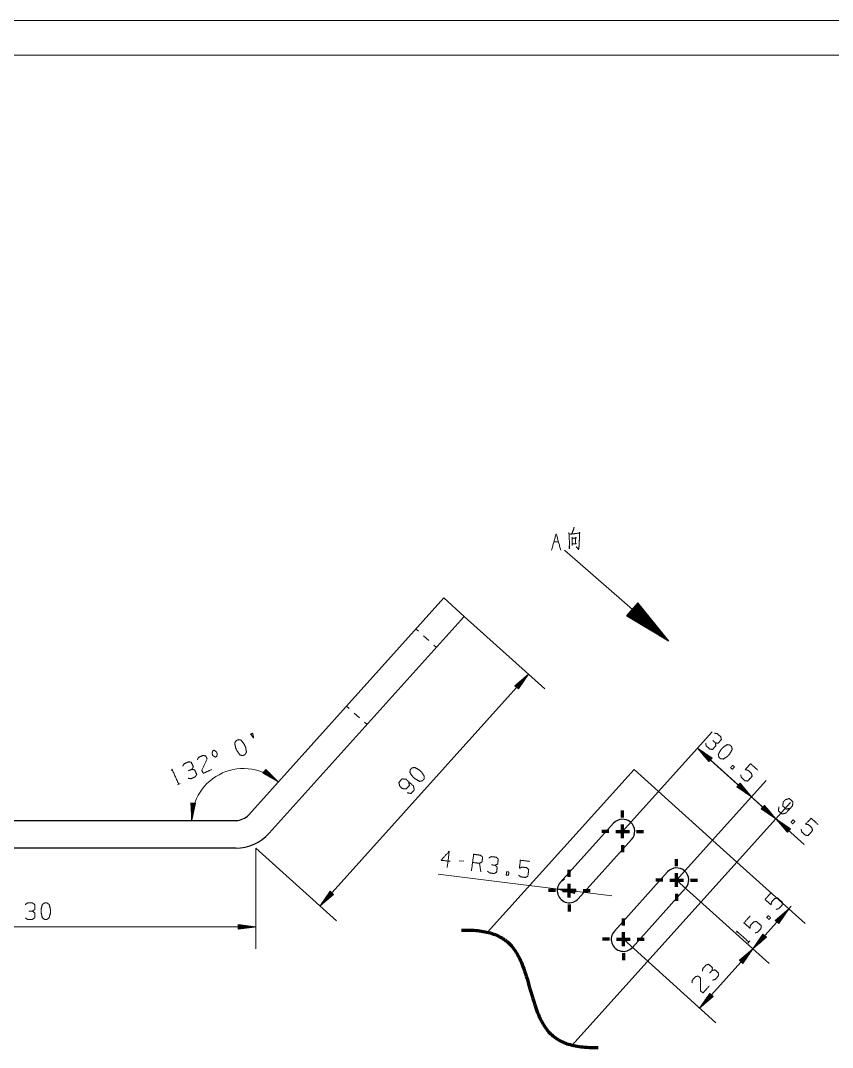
# Model space of a CAD drawing. Header units: millimetres. Extents: x 0 to 420, y 0 to 297.
# Drawn here: x 211.8 to 329.1, y 148.7 to 297 of the extents above; entities that cross this region are included whole.
import ezdxf

# ---------------------------------------------------------------- set-up
doc = ezdxf.new("R2010")
doc.units = ezdxf.units.MM
doc.layers.add('1', color=7, linetype='Continuous', true_color=0xffffff)

msp = doc.modelspace()

# ---------------------------------------------------------------- linework, layer by layer
at = {"layer": '1', "color": 132, "linetype": 'Continuous', "lineweight": 18}
for p, q in [((420, 297), (0, 297)), ((415, 292), (25, 292))]:
    msp.add_line(p, q, dxfattribs=at)
at = {"layer": '1', "color": 95, "linetype": 'Continuous', "lineweight": 18}
for p, q in [((288.87, 221.72), (289.54, 221.72)), ((234.47, 186.66), (234.86, 186.83)), ((275.86, 175.61), (275.19, 175.69)), ((278.3, 174.09), (278.12, 175.32)), ((316.89, 163.8), (317.18, 164.11))]:
    msp.add_line(p, q, dxfattribs=at)
at = {"layer": '1', "color": 13, "linetype": 'Continuous', "lineweight": 18}
for p, q in [((290.38, 220.52), (305.46, 207.39)), ((300.99, 212.92), (299.37, 211.05)), ((300.21, 212.02), (305.27, 207.61)), ((300.25, 212.06), (305.09, 207.84)), ((300.28, 212.1), (304.91, 208.07)), ((300.31, 212.14), (304.72, 208.3)), ((300.35, 212.18), (304.54, 208.52)), ((300.38, 212.21), (304.35, 208.75)), ((300.41, 212.25), (304.17, 208.98)), ((300.45, 212.29), (303.99, 209.21)), ((300.48, 212.33), (303.8, 209.43)), ((300.51, 212.37), (303.62, 209.66)), ((300.55, 212.41), (303.43, 209.89)), ((300.58, 212.44), (303.25, 210.12)), ((300.61, 212.48), (303.07, 210.34)), ((300.65, 212.52), (302.88, 210.57)), ((300.68, 212.56), (302.7, 210.8)), ((300.71, 212.6), (302.51, 211.03)), ((300.75, 212.64), (302.33, 211.26)), ((300.78, 212.67), (302.15, 211.48)), ((300.81, 212.71), (301.96, 211.71)), ((300.85, 212.75), (301.78, 211.94)), ((300.88, 212.79), (301.6, 212.17)), ((300.91, 212.83), (301.41, 212.39)), ((300.95, 212.87), (301.23, 212.62)), ((300.98, 212.9), (301.04, 212.85)), ((300.98, 212.9), (301.04, 212.85)), ((305.46, 207.39), (300.99, 212.92)), ((275.93, 210.95), (287.55, 200.49)), ((299.37, 211.05), (305.46, 207.39)), ((299.38, 211.07), (299.44, 211.01)), ((299.38, 211.07), (299.44, 211.01)), ((299.41, 211.1), (299.69, 210.86)), ((299.44, 211.14), (299.94, 210.71)), ((299.48, 211.18), (300.19, 210.56)), ((299.51, 211.22), (300.44, 210.41)), ((299.54, 211.26), (300.7, 210.25)), ((299.58, 211.3), (300.95, 210.1)), ((299.61, 211.33), (301.2, 209.95)), ((299.64, 211.37), (301.45, 209.8)), ((299.68, 211.41), (301.7, 209.65)), ((299.71, 211.45), (301.95, 209.5)), ((299.74, 211.49), (302.2, 209.35)), ((299.78, 211.52), (302.45, 209.2)), ((299.81, 211.56), (302.7, 209.05)), ((299.84, 211.6), (302.95, 208.9)), ((299.88, 211.64), (303.2, 208.75)), ((299.91, 211.68), (303.45, 208.59)), ((299.95, 211.72), (303.7, 208.44)), ((299.98, 211.75), (303.95, 208.29)), ((300.01, 211.79), (304.2, 208.14)), ((300.05, 211.83), (304.45, 207.99)), ((300.08, 211.87), (304.71, 207.84)), ((300.11, 211.91), (304.96, 207.69)), ((300.15, 211.95), (305.21, 207.54)), ((300.18, 211.98), (305.46, 207.39)), ((300.18, 211.98), (305.46, 207.39)), ((255.08, 169.17), (285.19, 202.61)), ((285.19, 202.61), (283.24, 200.95)), ((283.36, 200.84), (284.16, 201.73)), ((283.4, 200.81), (284.45, 201.98)), ((283.44, 200.77), (284.75, 202.23)), ((283.47, 200.74), (285.04, 202.48)), ((283.51, 200.71), (285.08, 202.45)), ((283.55, 200.67), (284.86, 202.13)), ((283.59, 200.64), (284.64, 201.81)), ((283.74, 200.5), (285.19, 202.61)), ((283.24, 200.95), (283.74, 200.5)), ((283.25, 200.94), (283.27, 200.97)), ((283.25, 200.94), (283.27, 200.97)), ((283.29, 200.91), (283.57, 201.22)), ((283.32, 200.88), (283.86, 201.47)), ((283.63, 200.6), (284.42, 201.49)), ((283.66, 200.57), (284.2, 201.17)), ((283.7, 200.54), (283.98, 200.85)), ((283.74, 200.5), (283.76, 200.52)), ((283.74, 200.5), (283.76, 200.52)), ((298.8, 179.93), (311.74, 194.31)), ((311.73, 190.5), (309.62, 191.95)), ((309.62, 191.95), (311.28, 190)), ((309.62, 191.95), (320.95, 181.75)), ((311.49, 190.23), (309.75, 191.8)), ((311.52, 190.27), (309.78, 191.84)), ((311.46, 190.19), (310, 191.51)), ((311.56, 190.31), (310.1, 191.62)), ((311.59, 190.34), (310.42, 191.4)), ((311.42, 190.16), (310.25, 191.21)), ((311.39, 190.12), (310.5, 190.91)), ((311.63, 190.38), (310.74, 191.18)), ((311.35, 190.08), (310.76, 190.62)), ((311.32, 190.04), (311.01, 190.32)), ((311.66, 190.42), (311.06, 190.96)), ((311.29, 190), (311.26, 190.03)), ((311.29, 190), (311.26, 190.03)), ((311.28, 190), (311.73, 190.5)), ((311.69, 190.46), (311.38, 190.74)), ((325.04, 178.06), (311.52, 190.23)), ((311.73, 190.5), (311.7, 190.52)), ((311.73, 190.5), (311.7, 190.52)), ((247.23, 188.89), (246.82, 188.35)), ((246.82, 188.35), (249.05, 187.08)), ((246.83, 188.36), (246.85, 188.34)), ((246.83, 188.36), (246.85, 188.34)), ((246.86, 188.4), (247.19, 188.14)), ((246.89, 188.44), (247.53, 187.95)), ((246.92, 188.48), (247.87, 187.76)), ((246.95, 188.52), (248.21, 187.57)), ((246.98, 188.56), (248.54, 187.37)), ((247.01, 188.6), (248.88, 187.18)), ((247.04, 188.64), (248.91, 187.22)), ((247.07, 188.68), (248.64, 187.49)), ((247.1, 188.72), (248.36, 187.77)), ((247.13, 188.76), (248.08, 188.04)), ((247.17, 188.8), (247.81, 188.32)), ((247.2, 188.84), (247.53, 188.59)), ((249.05, 187.08), (247.23, 188.89)), ((247.23, 188.88), (247.25, 188.86)), ((247.23, 188.88), (247.25, 188.86)), ((306.6, 172.91), (319.55, 187.28)), ((315.76, 186.87), (315.31, 186.37)), ((315.72, 186.83), (316.03, 186.55)), ((315.76, 186.87), (315.78, 186.85)), ((315.76, 186.87), (315.78, 186.85)), ((317.42, 184.92), (315.76, 186.87)), ((315.31, 186.38), (315.34, 186.36)), ((315.31, 186.38), (315.34, 186.36)), ((315.31, 186.37), (317.42, 184.92)), ((315.35, 186.42), (315.66, 186.14)), ((315.38, 186.45), (315.98, 185.92)), ((315.42, 186.49), (316.3, 185.7)), ((315.45, 186.53), (316.62, 185.47)), ((315.48, 186.57), (316.94, 185.25)), ((315.52, 186.6), (317.26, 185.03)), ((315.55, 186.64), (317.3, 185.07)), ((315.59, 186.68), (317.04, 185.37)), ((315.62, 186.72), (316.79, 185.66)), ((315.65, 186.76), (316.54, 185.96)), ((315.69, 186.79), (316.28, 186.26)), ((236.42, 184.07), (236.42, 184.04)), ((236.42, 184.07), (236.42, 184.04)), ((236.42, 184.07), (236.54, 181.51)), ((237.08, 184.02), (236.42, 184.07)), ((236.47, 184.07), (236.44, 183.65)), ((236.52, 184.06), (236.45, 183.26)), ((236.57, 184.06), (236.47, 182.87)), ((236.62, 184.05), (236.49, 182.48)), ((236.67, 184.05), (236.51, 182.1)), ((236.72, 184.05), (236.53, 181.71)), ((236.54, 181.51), (237.08, 184.02)), ((236.77, 184.04), (236.58, 181.7)), ((236.83, 184.04), (236.66, 182.08)), ((236.88, 184.03), (236.74, 182.46)), ((236.93, 184.03), (236.83, 182.84)), ((236.98, 184.02), (236.91, 183.22)), ((237.03, 184.02), (236.99, 183.6)), ((237.08, 184.02), (237.08, 183.98)), ((237.08, 184.02), (237.08, 183.98)), ((315.32, 175.49), (323.08, 184.1)), ((315.32, 175.49), (323.08, 184.1)), ((319.29, 183.69), (318.84, 183.2)), ((318.84, 183.2), (318.87, 183.18)), ((318.84, 183.2), (318.87, 183.18)), ((318.84, 183.2), (320.95, 181.75)), ((318.88, 183.24), (319.19, 182.96)), ((318.91, 183.27), (319.51, 182.74)), ((318.95, 183.31), (319.83, 182.52)), ((318.98, 183.35), (320.15, 182.3)), ((319.01, 183.39), (320.47, 182.08)), ((319.05, 183.43), (320.79, 181.86)), ((319.08, 183.46), (320.83, 181.89)), ((319.12, 183.5), (320.57, 182.19)), ((319.15, 183.54), (320.32, 182.49)), ((319.18, 183.58), (320.07, 182.78)), ((319.22, 183.61), (319.81, 183.08)), ((319.25, 183.65), (319.56, 183.37)), ((319.29, 183.69), (319.31, 183.67)), ((319.29, 183.69), (319.31, 183.67)), ((320.95, 181.75), (319.29, 183.69)), ((323.06, 180.29), (320.95, 181.75)), ((320.95, 181.75), (322.62, 179.8)), ((322.82, 180.03), (321.08, 181.6)), ((322.86, 180.06), (321.11, 181.63)), ((322.79, 179.99), (321.33, 181.3)), ((322.89, 180.1), (321.43, 181.41)), ((322.75, 179.95), (321.58, 181.01)), ((322.92, 180.14), (321.75, 181.19)), ((322.96, 180.18), (322.07, 180.97)), ((322.72, 179.91), (321.84, 180.71)), ((322.69, 179.88), (322.09, 180.41)), ((322.65, 179.84), (322.34, 180.12)), ((322.99, 180.22), (322.4, 180.75)), ((322.62, 179.8), (322.6, 179.82)), ((322.62, 179.8), (322.6, 179.82)), ((322.62, 179.8), (323.06, 180.29)), ((323.03, 180.25), (322.72, 180.53)), ((323.06, 180.29), (323.04, 180.31)), ((323.06, 180.29), (323.04, 180.31)), ((245.81, 177.51), (257.44, 167.04)), ((245.81, 177.51), (245.81, 162.96)), ((315.32, 175.49), (325.17, 166.61)), ((297.24, 170.61), (272.14, 173.76)), ((306.6, 172.91), (319.98, 160.85)), ((306.6, 172.91), (319.98, 160.85)), ((256.53, 171.28), (255.08, 169.17)), ((255.08, 169.17), (257.03, 170.83)), ((256.76, 171.07), (255.19, 169.33)), ((256.8, 171.04), (255.23, 169.29)), ((256.72, 171.11), (255.41, 169.65)), ((256.84, 171), (255.53, 169.55)), ((256.69, 171.14), (255.63, 169.97)), ((256.88, 170.97), (255.82, 169.8)), ((256.65, 171.17), (255.85, 170.29)), ((256.61, 171.21), (256.07, 170.61)), ((256.91, 170.94), (256.12, 170.05)), ((256.57, 171.24), (256.29, 170.93)), ((256.95, 170.9), (256.41, 170.31)), ((256.54, 171.28), (256.51, 171.25)), ((256.54, 171.28), (256.51, 171.25)), ((257.03, 170.83), (256.53, 171.28)), ((256.99, 170.87), (256.71, 170.56)), ((257.03, 170.83), (257.01, 170.81)), ((257.03, 170.83), (257.01, 170.81)), ((291.93, 171.62), (289.37, 171.6)), ((289.37, 171.6), (291.85, 170.95)), ((291.88, 171.26), (289.55, 171.55)), ((291.89, 171.31), (289.56, 171.6)), ((291.88, 171.21), (289.93, 171.46)), ((291.9, 171.36), (289.95, 171.61)), ((291.87, 171.16), (290.31, 171.36)), ((291.9, 171.41), (290.34, 171.61)), ((291.86, 171.11), (290.68, 171.26)), ((291.91, 171.46), (290.73, 171.61)), ((291.86, 171.06), (291.06, 171.16)), ((291.92, 171.51), (291.12, 171.61)), ((291.85, 171.01), (291.44, 171.06)), ((291.92, 171.56), (291.51, 171.62)), ((291.85, 170.96), (291.81, 170.96)), ((291.85, 170.96), (291.81, 170.96)), ((291.85, 170.95), (291.93, 171.62)), ((291.93, 171.61), (291.9, 171.62)), ((291.93, 171.61), (291.9, 171.62)), ((323.16, 169.12), (317.28, 162.59)), ((322.81, 168.74), (320.86, 167.07)), ((320.94, 167), (321.48, 167.6)), ((320.98, 166.97), (321.77, 167.85)), ((321.02, 166.94), (322.07, 168.11)), ((321.05, 166.9), (322.37, 168.36)), ((321.09, 166.87), (322.66, 168.61)), ((321.13, 166.83), (322.7, 168.58)), ((321.17, 166.8), (322.48, 168.26)), ((321.21, 166.77), (322.26, 167.94)), ((321.24, 166.73), (322.04, 167.62)), ((321.36, 166.63), (322.81, 168.74)), ((180.81, 166.13), (245.81, 166.13)), ((243.27, 166.47), (243.27, 165.8)), ((245.81, 166.13), (243.27, 166.47)), ((243.27, 166.46), (243.31, 166.46)), ((243.27, 166.46), (243.31, 166.46)), ((243.27, 166.41), (243.69, 166.41)), ((243.27, 166.36), (244.08, 166.36)), ((243.27, 166.31), (244.46, 166.31)), ((243.27, 166.26), (244.85, 166.26)), ((243.27, 166.21), (245.24, 166.21)), ((243.27, 166.16), (245.62, 166.16)), ((243.27, 165.8), (245.81, 166.13)), ((243.27, 166.11), (245.62, 166.11)), ((320.86, 167.07), (321.36, 166.63)), ((320.87, 167.07), (320.89, 167.1)), ((320.87, 167.07), (320.89, 167.1)), ((320.9, 167.04), (321.18, 167.35)), ((321.28, 166.7), (321.82, 167.3)), ((321.32, 166.66), (321.6, 166.97)), ((321.36, 166.63), (321.38, 166.65)), ((321.36, 166.63), (321.38, 166.65)), ((243.27, 166.05), (245.24, 166.05)), ((243.27, 166), (244.85, 166)), ((243.27, 165.95), (244.46, 165.95)), ((243.27, 165.9), (244.08, 165.9)), ((243.27, 165.85), (243.69, 165.85)), ((243.27, 165.8), (243.31, 165.8)), ((243.27, 165.8), (243.31, 165.8)), ((319.08, 165.09), (317.62, 162.98)), ((317.62, 162.98), (319.57, 164.64)), ((319.31, 164.88), (317.74, 163.14)), ((319.34, 164.85), (317.77, 163.11)), ((319.27, 164.92), (317.96, 163.46)), ((319.38, 164.82), (318.07, 163.36)), ((319.23, 164.95), (318.18, 163.78)), ((319.42, 164.78), (318.36, 163.61)), ((319.19, 164.99), (318.4, 164.1)), ((319.15, 165.02), (318.62, 164.42)), ((319.46, 164.75), (318.66, 163.86)), ((319.12, 165.05), (318.84, 164.74)), ((319.49, 164.71), (318.96, 164.12)), ((319.08, 165.09), (319.06, 165.06)), ((319.08, 165.09), (319.06, 165.06)), ((319.57, 164.64), (319.08, 165.09)), ((319.53, 164.68), (319.25, 164.37)), ((319.57, 164.65), (319.55, 164.62)), ((319.57, 164.65), (319.55, 164.62)), ((298.91, 164.36), (312.29, 152.31)), ((309.93, 154.43), (317.62, 162.98)), ((317.62, 162.98), (315.68, 161.32)), ((315.76, 161.24), (316.29, 161.84)), ((315.79, 161.21), (316.59, 162.09)), ((315.83, 161.18), (316.88, 162.35)), ((315.87, 161.14), (317.18, 162.6)), ((315.91, 161.11), (317.48, 162.85)), ((315.94, 161.07), (317.51, 162.82)), ((315.98, 161.04), (317.29, 162.5)), ((316.02, 161.01), (317.07, 162.18)), ((316.06, 160.97), (316.85, 161.86)), ((316.17, 160.87), (317.62, 162.98)), ((315.68, 161.31), (315.7, 161.34)), ((315.68, 161.31), (315.7, 161.34)), ((315.68, 161.32), (316.17, 160.87)), ((315.72, 161.28), (316, 161.59)), ((316.1, 160.94), (316.63, 161.54)), ((316.13, 160.9), (316.41, 161.22)), ((316.17, 160.87), (316.19, 160.89)), ((316.17, 160.87), (316.19, 160.89)), ((311.38, 156.54), (309.93, 154.43)), ((309.93, 154.43), (311.88, 156.1)), ((311.61, 156.34), (310.04, 154.59)), ((311.65, 156.3), (310.08, 154.56)), ((311.57, 156.37), (310.26, 154.91)), ((311.69, 156.27), (310.37, 154.81)), ((311.54, 156.41), (310.48, 155.23)), ((311.72, 156.24), (310.67, 155.06)), ((311.5, 156.44), (310.7, 155.56)), ((311.46, 156.47), (310.92, 155.88)), ((311.76, 156.2), (310.97, 155.32)), ((311.42, 156.51), (311.14, 156.2)), ((311.8, 156.17), (311.26, 155.57)), ((311.38, 156.54), (311.36, 156.52)), ((311.38, 156.54), (311.36, 156.52)), ((311.88, 156.1), (311.38, 156.54)), ((311.84, 156.13), (311.56, 155.82)), ((311.87, 156.1), (311.85, 156.08)), ((311.87, 156.1), (311.85, 156.08))]:
    msp.add_line(p, q, dxfattribs=at)
at = {"layer": '1', "color": 30, "linetype": 'Continuous', "lineweight": 25}
for p, q in [((244.78, 182.34), (272.95, 213.63)), ((272.95, 213.63), (275.93, 210.95)), ((275.93, 210.95), (247.75, 179.66)), ((300.45, 188.87), (279.29, 165.37)), ((315.32, 175.49), (300.45, 188.87)), ((181.79, 181.51), (242.92, 181.51)), ((297.5, 181.1), (289.8, 172.56)), ((292.4, 170.21), (300.1, 178.76)), ((242.92, 177.51), (181.79, 177.51)), ((315.32, 175.49), (291.53, 149.06)), ((305.3, 174.08), (297.61, 165.53)), ((300.21, 163.19), (307.9, 171.73))]:
    msp.add_line(p, q, dxfattribs=at)
at = {"layer": '1', "color": 43, "linetype": 'Continuous', "lineweight": 18}
for p, q in [((269.31, 208.84), (268.94, 209.17)), ((270.8, 207.5), (270.05, 208.17)), ((271.91, 206.5), (271.54, 206.83)), ((258.9, 198.02), (259.27, 197.69)), ((260.02, 197.02), (260.76, 196.35)), ((261.5, 195.68), (261.87, 195.35))]:
    msp.add_line(p, q, dxfattribs=at)
at = {"layer": '1', "color": 252, "linetype": 'Continuous', "lineweight": 70}
for p, q in [((298.8, 181.93), (298.8, 182.93)), ((298.8, 178.93), (298.8, 180.93)), ((296.8, 179.93), (295.8, 179.93)), ((297.8, 179.93), (299.8, 179.93)), ((300.8, 179.93), (301.8, 179.93)), ((298.8, 177.93), (298.8, 176.93)), ((306.6, 174.91), (306.6, 175.91)), ((291.1, 173.38), (291.1, 174.38)), ((306.6, 171.91), (306.6, 173.91)), ((291.1, 170.38), (291.1, 172.38)), ((304.6, 172.91), (303.6, 172.91)), ((305.6, 172.91), (307.6, 172.91)), ((308.6, 172.91), (309.6, 172.91)), ((289.1, 171.38), (288.1, 171.38)), ((290.1, 171.38), (292.1, 171.38)), ((293.1, 171.38), (294.1, 171.38)), ((306.6, 170.91), (306.6, 169.91)), ((291.1, 169.38), (291.1, 168.38)), ((298.91, 166.36), (298.91, 167.36)), ((298.91, 163.36), (298.91, 165.36)), ((296.91, 164.36), (295.91, 164.36)), ((297.91, 164.36), (299.91, 164.36)), ((300.91, 164.36), (301.91, 164.36)), ((298.91, 162.36), (298.91, 161.36))]:
    msp.add_line(p, q, dxfattribs=at)
at = {"layer": '1', "color": 6, "linetype": 'Continuous', "lineweight": 70}
for p, q in [((275.54, 165.68), (275.85, 165.69)), ((275.85, 165.69), (276.15, 165.69)), ((276.15, 165.69), (276.45, 165.69)), ((276.45, 165.69), (276.75, 165.69)), ((276.75, 165.69), (277.04, 165.68)), ((277.04, 165.68), (277.32, 165.66)), ((277.32, 165.66), (277.6, 165.64)), ((277.6, 165.64), (277.87, 165.61)), ((277.87, 165.61), (278.14, 165.58)), ((278.14, 165.58), (278.41, 165.54)), ((278.41, 165.54), (278.67, 165.5)), ((278.67, 165.5), (278.93, 165.45)), ((278.93, 165.45), (279.19, 165.39)), ((279.19, 165.39), (279.43, 165.33)), ((279.43, 165.33), (279.68, 165.27)), ((279.68, 165.27), (279.92, 165.19)), ((279.92, 165.19), (280.15, 165.11)), ((280.15, 165.11), (280.38, 165.03)), ((280.38, 165.03), (280.6, 164.93)), ((280.6, 164.93), (280.82, 164.84)), ((280.82, 164.84), (281.03, 164.73)), ((281.03, 164.73), (281.23, 164.62)), ((281.23, 164.62), (281.43, 164.5)), ((281.43, 164.5), (281.61, 164.39)), ((281.61, 164.39), (281.79, 164.27)), ((281.79, 164.27), (281.95, 164.14)), ((281.95, 164.14), (282.12, 164.01)), ((282.12, 164.01), (282.27, 163.87)), ((282.27, 163.87), (282.43, 163.73)), ((282.43, 163.73), (282.59, 163.56)), ((282.59, 163.56), (282.74, 163.39)), ((282.74, 163.39), (282.89, 163.21)), ((282.89, 163.21), (283.03, 163.03)), ((283.03, 163.03), (283.17, 162.84)), ((283.17, 162.84), (283.3, 162.65)), ((283.3, 162.65), (283.43, 162.45)), ((283.43, 162.45), (283.55, 162.25)), ((283.55, 162.25), (283.67, 162.04)), ((283.67, 162.04), (283.8, 161.78)), ((283.8, 161.78), (283.93, 161.52)), ((283.93, 161.52), (284.05, 161.26)), ((284.05, 161.26), (284.17, 160.98)), ((284.17, 160.98), (284.28, 160.71)), ((284.28, 160.71), (284.39, 160.43)), ((284.39, 160.43), (284.52, 160.08)), ((284.52, 160.08), (284.64, 159.73)), ((284.64, 159.73), (284.76, 159.38)), ((284.76, 159.38), (284.88, 159.02)), ((284.88, 159.02), (284.99, 158.66)), ((284.99, 158.66), (285.13, 158.18)), ((285.13, 158.18), (285.27, 157.7)), ((285.27, 157.7), (285.41, 157.21)), ((285.41, 157.21), (285.54, 156.75)), ((285.54, 156.75), (285.68, 156.28)), ((285.68, 156.28), (285.82, 155.81)), ((285.82, 155.81), (285.96, 155.35)), ((285.96, 155.35), (286.11, 154.9)), ((286.11, 154.9), (286.21, 154.6)), ((286.21, 154.6), (286.31, 154.31)), ((286.31, 154.31), (286.41, 154.03)), ((286.41, 154.03), (286.52, 153.74)), ((286.52, 153.74), (286.64, 153.47)), ((286.64, 153.47), (286.76, 153.19)), ((286.76, 153.19), (286.86, 152.96)), ((286.86, 152.96), (286.97, 152.74)), ((286.97, 152.74), (287.08, 152.52)), ((287.08, 152.52), (287.2, 152.3)), ((287.2, 152.3), (287.32, 152.09)), ((287.32, 152.09), (287.45, 151.89)), ((287.45, 151.89), (287.58, 151.69)), ((287.58, 151.69), (287.7, 151.51)), ((287.7, 151.51), (287.83, 151.34)), ((287.83, 151.34), (287.96, 151.17)), ((287.96, 151.17), (288.1, 151.01)), ((288.1, 151.01), (288.24, 150.85)), ((288.24, 150.85), (288.39, 150.7)), ((288.39, 150.7), (288.56, 150.55)), ((288.56, 150.55), (288.73, 150.4)), ((288.73, 150.4), (288.91, 150.26)), ((288.91, 150.26), (289.09, 150.12)), ((289.09, 150.12), (289.28, 149.99)), ((289.28, 149.99), (289.48, 149.87)), ((289.48, 149.87), (289.67, 149.76)), ((289.67, 149.76), (289.88, 149.65)), ((289.88, 149.65), (290.09, 149.55)), ((290.09, 149.55), (290.31, 149.46)), ((290.31, 149.46), (290.53, 149.37)), ((290.53, 149.37), (290.76, 149.28)), ((290.76, 149.28), (291, 149.21)), ((291, 149.21), (291.24, 149.14)), ((291.24, 149.14), (291.48, 149.07)), ((291.48, 149.07), (291.73, 149.01)), ((291.73, 149.01), (291.99, 148.96)), ((291.99, 148.96), (292.25, 148.91)), ((292.25, 148.91), (292.52, 148.87)), ((292.52, 148.87), (292.79, 148.84)), ((292.79, 148.84), (293.06, 148.81)), ((293.06, 148.81), (293.35, 148.78)), ((293.35, 148.78), (293.63, 148.76)), ((293.63, 148.76), (293.95, 148.75)), ((293.95, 148.75), (294.27, 148.74)), ((294.27, 148.74), (294.6, 148.73)), ((294.6, 148.73), (294.94, 148.74)), ((294.94, 148.74), (295.28, 148.75))]:
    msp.add_line(p, q, dxfattribs=at)
at = {"layer": '1', "color": 13, "linetype": 'Continuous', "lineweight": 18}
for centre, radius, start, end in [((244.03, 181.51), 7.5, 48, 180), ((291.1, 171.38), 1.75, 111.7121, 138)]:
    msp.add_arc(centre, radius, start, end, dxfattribs=at)
at = {"layer": '1', "color": 30, "linetype": 'Continuous', "lineweight": 25}
for centre, radius, start, end in [((242.92, 184.01), 2.5, 270, 318), ((298.8, 179.93), 1.75, 318, 138), ((242.92, 184.01), 6.5, 270, 318), ((306.6, 172.91), 1.75, 318, 138), ((291.1, 171.38), 1.75, 138, 318), ((298.91, 164.36), 1.75, 138, 318)]:
    msp.add_arc(centre, radius, start, end, dxfattribs=at)
at = {"layer": '1', "color": 95, "linetype": 'Continuous', "lineweight": 18}
for points, knots in [([(288.53, 220.52), (289.2, 222.9), (289.87, 220.52)], [0, 0, 0.500001, 1, 1]), ([(291.02, 223.1), (291.07, 222.8), (291.11, 221.75), (291.11, 220.72), (291.07, 220.95), (291.09, 221.15)], [0, 0, 0.108439, 0.482378, 0.847352, 0.928486, 1, 1]), ([(291.09, 222.82), (292.56, 223), (292.65, 223.05), (292.56, 223.12), (292.56, 222.5), (292.54, 221.75), (292.52, 221.3), (292.49, 220.95), (292.45, 220.72), (292.42, 220.6), (292.33, 220.77), (292.1, 221.02), (292.44, 220.7)], [0, 0, 0.282358, 0.301766, 0.323876, 0.443311, 0.586659, 0.672711, 0.739961, 0.783526, 0.808324, 0.845823, 0.910688, 1, 1]), ([(291.78, 223.85), (291.76, 223.65), (291.45, 222.87)], [0, 0, 0.193815, 1, 1]), ([(291.48, 222.42), (291.52, 222.17), (291.53, 221.45), (291.53, 221.2), (291.52, 221.4), (291.53, 221.45), (292.1, 221.47), (291.98, 221.5), (292.03, 222.4), (292.1, 222.32), (291.53, 222.22)], [0, 0, 0.06734, 0.26048, 0.327155, 0.38067, 0.394809, 0.545635, 0.579248, 0.819513, 0.846994, 1, 1]), ([(244.24, 191.01), (244.45, 191.37), (244.32, 192.08), (244.13, 192.52), (243.67, 193.11), (243.27, 193.18), (242.97, 193.04), (242.75, 192.7), (242.89, 191.96), (243.1, 191.54), (243.53, 190.96), (243.93, 190.87), (244.24, 191.01)], [0, 0, 0.067526, 0.183972, 0.260584, 0.380944, 0.446141, 0.500306, 0.565504, 0.685865, 0.762528, 0.878311, 0.945835, 1, 1]), ([(245.49, 193.4), (245.05, 193.97), (245.35, 194.1), (245.49, 193.4)], [0, 0, 0.406595, 0.595725, 1, 1]), ([(310.8, 192.66), (310.88, 192.28), (311.39, 191.82), (311.79, 191.76), (312.28, 192.3), (312.2, 192.71), (311.82, 193.06)], [0, 0, 0.124119, 0.343688, 0.472446, 0.703376, 0.836731, 1, 1]), ([(312.2, 192.71), (312.6, 192.66), (313.08, 193.19), (312.98, 193.59), (312.47, 194.05), (312.07, 194.1)], [0, 0, 0.153874, 0.429851, 0.583732, 0.846126, 1, 1]), ([(239.95, 190.66), (240.16, 190.75), (240.23, 191.13), (240.09, 191.43), (239.77, 191.64), (239.56, 191.55), (239.48, 191.16), (239.61, 190.86), (239.95, 190.66)], [0, 0, 0.085683, 0.230396, 0.351581, 0.496295, 0.581975, 0.730394, 0.851579, 1, 1]), ([(312.95, 190.42), (313.37, 190.38), (313.97, 190.78), (314.29, 191.13), (314.64, 191.79), (314.54, 192.18), (314.29, 192.41), (313.89, 192.46), (313.28, 192.04), (312.97, 191.68), (312.62, 191.05), (312.71, 190.64), (312.95, 190.42)], [0, 0, 0.067524, 0.18397, 0.260583, 0.380942, 0.446139, 0.500303, 0.565501, 0.685862, 0.762527, 0.878308, 0.945834, 1, 1]), ([(236.56, 188.9), (236.78, 189.25), (236.48, 189.91), (236.09, 189.98), (235.46, 189.7), (235.24, 189.35)], [0, 0, 0.153872, 0.429853, 0.583725, 0.846124, 1, 1]), ([(237.34, 190.29), (237.54, 190.62), (238.17, 190.9), (238.56, 190.83), (238.76, 190.4), (238, 188.75), (238.21, 188.32), (239.44, 188.87)], [0, 0, 0.069693, 0.192978, 0.265273, 0.350227, 0.67474, 0.759752, 1, 1]), ([(233.65, 188.67), (233.7, 188.91), (234.67, 186.74)], [0, 0, 0.093487, 1, 1]), ([(236.04, 187.6), (236.42, 187.53), (237.05, 187.81), (237.27, 188.15), (236.97, 188.81), (236.56, 188.9), (236.1, 188.69)], [0, 0, 0.124119, 0.343686, 0.472445, 0.703377, 0.836729, 1, 1]), ([(270.11, 187.49), (270.14, 187.9), (269.74, 188.5), (269.39, 188.82), (268.73, 189.17), (268.34, 189.08), (268.12, 188.83), (268.06, 188.43), (268.48, 187.81), (268.84, 187.51), (269.47, 187.15), (269.88, 187.24), (270.11, 187.49)], [0, 0, 0.067524, 0.18397, 0.260583, 0.380942, 0.446139, 0.500303, 0.565501, 0.685862, 0.762527, 0.878308, 0.945834, 1, 1]), ([(314.4, 189.12), (314.65, 188.89), (314.96, 189.25), (314.71, 189.47), (314.4, 189.12)], [0, 0, 0.207087, 0.5, 0.707087, 1, 1]), ([(315.86, 188.1), (315.96, 187.71), (316.47, 187.25), (316.87, 187.19), (317.51, 187.9), (317.42, 188.31), (316.91, 188.77), (316.51, 188.83), (317.3, 189.7), (318.31, 188.79)], [0, 0, 0.062227, 0.168345, 0.230573, 0.376817, 0.441266, 0.547383, 0.60961, 0.79049, 1, 1]), ([(267.67, 185.5), (268.24, 185.41), (268.7, 185.93), (268.57, 186.49), (267.51, 187.45), (266.94, 187.52), (266.47, 187), (266.61, 186.45), (266.96, 186.12), (267.53, 186.05), (267.99, 186.56), (267.87, 187.13)], [0, 0, 0.076856, 0.169526, 0.247727, 0.439295, 0.517498, 0.610168, 0.687026, 0.750925, 0.829129, 0.921796, 1, 1]), ([(321.39, 183.46), (321.3, 182.9), (321.82, 182.44), (322.38, 182.57), (323.34, 183.62), (323.41, 184.2), (322.89, 184.66), (322.34, 184.52), (322.01, 184.18), (321.94, 183.6), (322.45, 183.14), (323.02, 183.27)], [0, 0, 0.076856, 0.169526, 0.24773, 0.439296, 0.517499, 0.610168, 0.687027, 0.750926, 0.829129, 0.921796, 1, 1]), ([(323.13, 181.26), (323.38, 181.03), (323.7, 181.38), (323.45, 181.61), (323.13, 181.26)], [0, 0, 0.207092, 0.5, 0.707092, 1, 1]), ([(324.59, 180.24), (324.69, 179.85), (325.2, 179.39), (325.6, 179.33), (326.24, 180.04), (326.15, 180.45), (325.64, 180.91), (325.24, 180.97), (326.03, 181.84), (327.04, 180.93)], [0, 0, 0.062228, 0.168344, 0.230572, 0.376815, 0.441265, 0.54738, 0.609608, 0.790489, 1, 1]), ([(273.9, 175.6), (272.57, 175.77), (273.75, 177.06), (273.45, 174.7)], [0, 0, 0.245871, 0.565295, 1, 1]), ([(276.97, 174.26), (277.27, 176.62), (278.27, 176.49), (278.57, 176.23), (278.48, 175.51), (278.12, 175.32), (277.12, 175.45)], [0, 0, 0.400951, 0.571032, 0.639278, 0.761673, 0.829918, 1, 1]), ([(279.26, 174.2), (279.55, 173.94), (280.23, 173.85), (280.59, 174.03), (280.68, 174.75), (280.38, 175.04), (279.87, 175.1)], [0, 0, 0.124124, 0.343693, 0.472449, 0.703378, 0.836735, 1, 1]), ([(280.38, 175.04), (280.74, 175.22), (280.83, 175.94), (280.52, 176.21), (279.84, 176.29), (279.48, 176.11)], [0, 0, 0.153874, 0.429851, 0.583726, 0.846126, 1, 1]), ([(283.76, 173.63), (284.06, 173.37), (284.75, 173.28), (285.11, 173.46), (285.23, 174.41), (284.92, 174.7), (284.24, 174.78), (283.88, 174.6), (284.03, 175.77), (285.38, 175.6)], [0, 0, 0.062227, 0.168343, 0.230571, 0.376816, 0.441266, 0.547379, 0.60961, 0.79049, 1, 1]), ([(281.98, 173.63), (282.31, 173.59), (282.37, 174.06), (282.04, 174.1), (281.98, 173.63)], [0, 0, 0.207088, 0.499993, 0.707083, 1, 1]), ([(320.97, 168.67), (321.37, 168.77), (321.83, 169.28), (321.89, 169.68), (321.18, 170.32), (320.77, 170.23), (320.31, 169.72), (320.25, 169.32), (319.38, 170.11), (320.29, 171.12)], [0, 0, 0.062227, 0.168342, 0.23057, 0.376814, 0.441264, 0.547379, 0.609607, 0.790489, 1, 1]), ([(213.52, 168.42), (213.86, 168.65), (213.86, 169.37), (213.52, 169.6), (212.83, 169.6), (212.49, 169.37)], [0, 0, 0.153877, 0.429855, 0.583732, 0.846129, 1, 1]), ([(215.62, 167.22), (215.95, 167.47), (216.13, 168.17), (216.13, 168.65), (215.95, 169.37), (215.62, 169.6), (215.28, 169.6), (214.95, 169.37), (214.77, 168.65), (214.79, 168.17), (214.95, 167.47), (215.28, 167.22), (215.62, 167.22)], [0, 0, 0.067523, 0.183971, 0.260583, 0.380943, 0.446139, 0.500306, 0.565503, 0.685862, 0.762527, 0.87831, 0.945833, 1, 1]), ([(212.51, 167.45), (212.83, 167.22), (213.52, 167.22), (213.86, 167.45), (213.86, 168.17), (213.52, 168.42), (213.01, 168.42)], [0, 0, 0.124118, 0.343685, 0.472446, 0.703377, 0.836734, 1, 1]), ([(317.93, 165.28), (318.32, 165.38), (318.78, 165.9), (318.84, 166.3), (318.13, 166.93), (317.72, 166.85), (317.26, 166.34), (317.2, 165.94), (316.33, 166.72), (317.24, 167.73)], [0, 0, 0.062227, 0.168342, 0.23057, 0.376813, 0.441263, 0.547379, 0.609608, 0.790491, 1, 1]), ([(319.96, 167.21), (320.19, 167.46), (319.83, 167.77), (319.61, 167.52), (319.96, 167.21)], [0, 0, 0.207086, 0.5, 0.707086, 1, 1]), ([(315.32, 165.31), (315.27, 165.54), (317.03, 163.95)], [0, 0, 0.09349, 1, 1]), ([(311.72, 159.85), (311.78, 160.25), (311.24, 160.74), (310.85, 160.64), (310.39, 160.13), (310.33, 159.73)], [0, 0, 0.153874, 0.429853, 0.583725, 0.846126, 1, 1]), ([(308.82, 158.05), (308.87, 158.43), (309.33, 158.95), (309.72, 159.05), (310.07, 158.73), (310.05, 156.91), (310.42, 156.61), (311.32, 157.61)], [0, 0, 0.069692, 0.192977, 0.265276, 0.350229, 0.674743, 0.759753, 1, 1]), ([(311.78, 158.45), (312.16, 158.54), (312.62, 159.05), (312.67, 159.45), (312.14, 159.94), (311.72, 159.85), (311.38, 159.47)], [0, 0, 0.124121, 0.343687, 0.472445, 0.703375, 0.83673, 1, 1])]:
    msp.add_open_spline(points, degree=1, knots=knots, dxfattribs=at)

doc.saveas('drawing.dxf')
